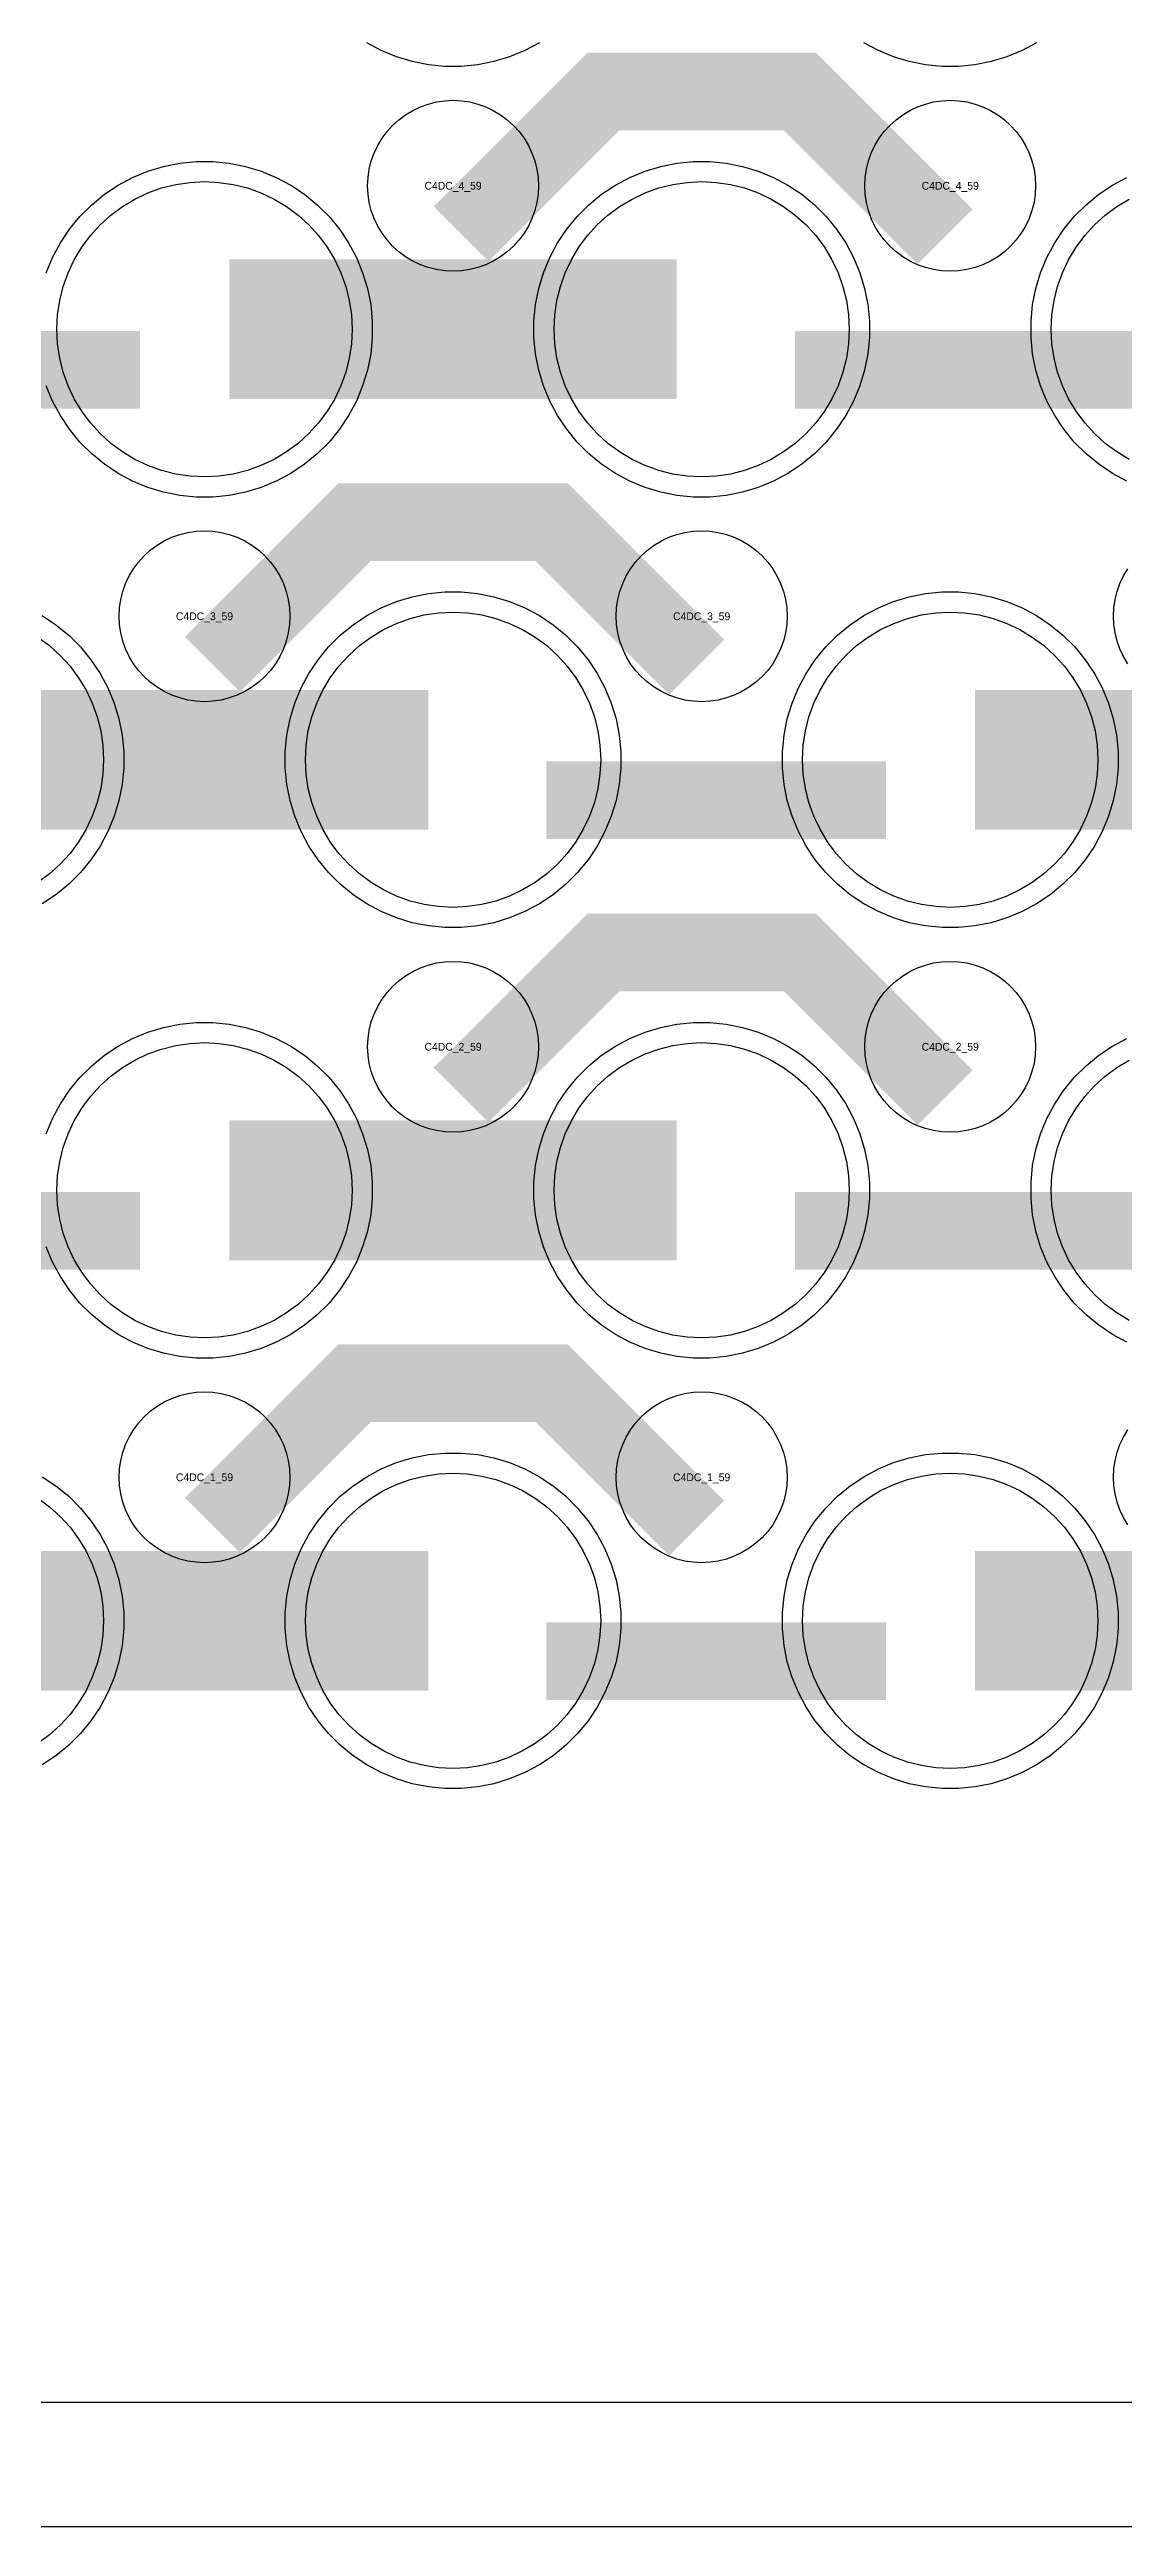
# Model space of a CAD drawing. Extents: x -11880 to 11880, y -14992 to 14992.
# Drawn here: x 6830 to 7176, y -14992 to -14195 of the extents above; entities that cross this region are included whole.
import ezdxf
from ezdxf.enums import TextEntityAlignment as Align

# ---------------------------------------------------------------- set-up
doc = ezdxf.new("R2010")
doc.units = 0
doc.header["$MEASUREMENT"] = 0
for name, color, linetype in [('GDS_775_DT_237', 138, 'CONTINUOUS'), ('OUTLINE', 30, 'CONTINUOUS'), ('RDL1_FS', 34, 'CONTINUOUS'), ('RDL_BS', 160, 'CONTINUOUS')]:
    doc.layers.add(name, color=color, linetype=linetype)

msp = doc.modelspace()

# ---------------------------------------------------------------- linework, layer by layer
at = {"layer": 'OUTLINE'}
for points in [[(-11880, -14992.5), (11880, -14992.5), (11880, 14992.5), (-11880, 14992.5)], [(-11840, -14952.5), (11840, -14952.5), (11840, 14952.5), (-11840, 14952.5)]]:
    msp.add_lwpolyline(points, close=True, dxfattribs=at)
at = {"layer": 'RDL1_FS', "color": 241, "true_color": 0xf7abae}
for points in [[(6880, -14332.819), (6875.343, -14332.59), (6870.732, -14331.906), (6866.209, -14330.774), (6861.819, -14329.202), (6857.605, -14327.21), (6853.605, -14324.812), (6849.86, -14322.034), (6846.406, -14318.904), (6843.276, -14315.45), (6840.498, -14311.705), (6838.1, -14307.705), (6836.108, -14303.491), (6834.536, -14299.101), (6833.404, -14294.578), (6832.72, -14289.967), (6832.491, -14285.31), (6832.72, -14280.653), (6833.404, -14276.042), (6834.536, -14271.519), (6836.108, -14267.129), (6838.1, -14262.915), (6840.498, -14258.915), (6843.276, -14255.17), (6846.406, -14251.716), (6849.86, -14248.586), (6853.605, -14245.808), (6857.605, -14243.41), (6861.819, -14241.418), (6866.209, -14239.846), (6870.732, -14238.714), (6875.343, -14238.03), (6880, -14237.801), (6884.657, -14238.03), (6889.268, -14238.714), (6893.791, -14239.846), (6898.181, -14241.418), (6902.395, -14243.41), (6906.395, -14245.808), (6910.14, -14248.586), (6913.594, -14251.716), (6916.724, -14255.17), (6919.502, -14258.915), (6921.9, -14262.915), (6923.892, -14267.129), (6925.464, -14271.519), (6926.596, -14276.042), (6927.28, -14280.653), (6927.509, -14285.31), (6927.28, -14289.967), (6926.596, -14294.578), (6925.464, -14299.101), (6923.892, -14303.491), (6921.9, -14307.705), (6919.502, -14311.705), (6916.724, -14315.45), (6913.594, -14318.904), (6910.14, -14322.034), (6906.395, -14324.812), (6902.395, -14327.21), (6898.181, -14329.202), (6893.791, -14330.774), (6889.268, -14331.906), (6884.657, -14332.59)], [(7040, -14332.819), (7035.343, -14332.59), (7030.732, -14331.906), (7026.209, -14330.774), (7021.819, -14329.202), (7017.605, -14327.21), (7013.605, -14324.812), (7009.86, -14322.034), (7006.406, -14318.904), (7003.276, -14315.45), (7000.498, -14311.705), (6998.1, -14307.705), (6996.108, -14303.491), (6994.536, -14299.101), (6993.404, -14294.578), (6992.72, -14289.967), (6992.491, -14285.31), (6992.72, -14280.653), (6993.404, -14276.042), (6994.536, -14271.519), (6996.108, -14267.129), (6998.1, -14262.915), (7000.498, -14258.915), (7003.276, -14255.17), (7006.406, -14251.716), (7009.86, -14248.586), (7013.605, -14245.808), (7017.605, -14243.41), (7021.819, -14241.418), (7026.209, -14239.846), (7030.732, -14238.714), (7035.343, -14238.03), (7040, -14237.801), (7044.657, -14238.03), (7049.268, -14238.714), (7053.791, -14239.846), (7058.181, -14241.418), (7062.395, -14243.41), (7066.395, -14245.808), (7070.14, -14248.586), (7073.594, -14251.716), (7076.724, -14255.17), (7079.502, -14258.915), (7081.9, -14262.915), (7083.892, -14267.129), (7085.464, -14271.519), (7086.596, -14276.042), (7087.28, -14280.653), (7087.509, -14285.31), (7087.28, -14289.967), (7086.596, -14294.578), (7085.464, -14299.101), (7083.892, -14303.491), (7081.9, -14307.705), (7079.502, -14311.705), (7076.724, -14315.45), (7073.594, -14318.904), (7070.14, -14322.034), (7066.395, -14324.812), (7062.395, -14327.21), (7058.181, -14329.202), (7053.791, -14330.774), (7049.268, -14331.906), (7044.657, -14332.59)], [(6960, -14471.379), (6955.343, -14471.15), (6950.732, -14470.466), (6946.209, -14469.334), (6941.819, -14467.762), (6937.605, -14465.77), (6933.605, -14463.372), (6929.86, -14460.594), (6926.406, -14457.464), (6923.276, -14454.01), (6920.498, -14450.265), (6918.1, -14446.265), (6916.108, -14442.051), (6914.536, -14437.661), (6913.404, -14433.138), (6912.72, -14428.527), (6912.491, -14423.87), (6912.72, -14419.213), (6913.404, -14414.602), (6914.536, -14410.079), (6916.108, -14405.689), (6918.1, -14401.475), (6920.498, -14397.475), (6923.276, -14393.73), (6926.406, -14390.276), (6929.86, -14387.146), (6933.605, -14384.368), (6937.605, -14381.97), (6941.819, -14379.978), (6946.209, -14378.406), (6950.732, -14377.274), (6955.343, -14376.59), (6960, -14376.361), (6964.657, -14376.59), (6969.268, -14377.274), (6973.791, -14378.406), (6978.181, -14379.978), (6982.395, -14381.97), (6986.395, -14384.368), (6990.14, -14387.146), (6993.594, -14390.276), (6996.724, -14393.73), (6999.502, -14397.475), (7001.9, -14401.475), (7003.892, -14405.689), (7005.464, -14410.079), (7006.596, -14414.602), (7007.28, -14419.213), (7007.509, -14423.87), (7007.28, -14428.527), (7006.596, -14433.138), (7005.464, -14437.661), (7003.892, -14442.051), (7001.9, -14446.265), (6999.502, -14450.265), (6996.724, -14454.01), (6993.594, -14457.464), (6990.14, -14460.594), (6986.395, -14463.372), (6982.395, -14465.77), (6978.181, -14467.762), (6973.791, -14469.334), (6969.268, -14470.466), (6964.657, -14471.15)], [(7120, -14471.379), (7115.343, -14471.15), (7110.732, -14470.466), (7106.209, -14469.334), (7101.819, -14467.762), (7097.605, -14465.77), (7093.605, -14463.372), (7089.86, -14460.594), (7086.406, -14457.464), (7083.276, -14454.01), (7080.498, -14450.265), (7078.1, -14446.265), (7076.108, -14442.051), (7074.536, -14437.661), (7073.404, -14433.138), (7072.72, -14428.527), (7072.491, -14423.87), (7072.72, -14419.213), (7073.404, -14414.602), (7074.536, -14410.079), (7076.108, -14405.689), (7078.1, -14401.475), (7080.498, -14397.475), (7083.276, -14393.73), (7086.406, -14390.276), (7089.86, -14387.146), (7093.605, -14384.368), (7097.605, -14381.97), (7101.819, -14379.978), (7106.209, -14378.406), (7110.732, -14377.274), (7115.343, -14376.59), (7120, -14376.361), (7124.657, -14376.59), (7129.268, -14377.274), (7133.791, -14378.406), (7138.181, -14379.978), (7142.395, -14381.97), (7146.395, -14384.368), (7150.14, -14387.146), (7153.594, -14390.276), (7156.724, -14393.73), (7159.502, -14397.475), (7161.9, -14401.475), (7163.892, -14405.689), (7165.464, -14410.079), (7166.596, -14414.602), (7167.28, -14419.213), (7167.509, -14423.87), (7167.28, -14428.527), (7166.596, -14433.138), (7165.464, -14437.661), (7163.892, -14442.051), (7161.9, -14446.265), (7159.502, -14450.265), (7156.724, -14454.01), (7153.594, -14457.464), (7150.14, -14460.594), (7146.395, -14463.372), (7142.395, -14465.77), (7138.181, -14467.762), (7133.791, -14469.334), (7129.268, -14470.466), (7124.657, -14471.15)], [(6880, -14609.944), (6875.343, -14609.715), (6870.732, -14609.031), (6866.209, -14607.899), (6861.819, -14606.327), (6857.605, -14604.335), (6853.605, -14601.937), (6849.86, -14599.159), (6846.406, -14596.029), (6843.276, -14592.575), (6840.498, -14588.83), (6838.1, -14584.83), (6836.108, -14580.616), (6834.536, -14576.226), (6833.404, -14571.703), (6832.72, -14567.092), (6832.491, -14562.435), (6832.72, -14557.778), (6833.404, -14553.167), (6834.536, -14548.644), (6836.108, -14544.254), (6838.1, -14540.04), (6840.498, -14536.04), (6843.276, -14532.295), (6846.406, -14528.841), (6849.86, -14525.711), (6853.605, -14522.933), (6857.605, -14520.535), (6861.819, -14518.543), (6866.209, -14516.971), (6870.732, -14515.839), (6875.343, -14515.155), (6880, -14514.926), (6884.657, -14515.155), (6889.268, -14515.839), (6893.791, -14516.971), (6898.181, -14518.543), (6902.395, -14520.535), (6906.395, -14522.933), (6910.14, -14525.711), (6913.594, -14528.841), (6916.724, -14532.295), (6919.502, -14536.04), (6921.9, -14540.04), (6923.892, -14544.254), (6925.464, -14548.644), (6926.596, -14553.167), (6927.28, -14557.778), (6927.509, -14562.435), (6927.28, -14567.092), (6926.596, -14571.703), (6925.464, -14576.226), (6923.892, -14580.616), (6921.9, -14584.83), (6919.502, -14588.83), (6916.724, -14592.575), (6913.594, -14596.029), (6910.14, -14599.159), (6906.395, -14601.937), (6902.395, -14604.335), (6898.181, -14606.327), (6893.791, -14607.899), (6889.268, -14609.031), (6884.657, -14609.715)], [(7040, -14609.944), (7035.343, -14609.715), (7030.732, -14609.031), (7026.209, -14607.899), (7021.819, -14606.327), (7017.605, -14604.335), (7013.605, -14601.937), (7009.86, -14599.159), (7006.406, -14596.029), (7003.276, -14592.575), (7000.498, -14588.83), (6998.1, -14584.83), (6996.108, -14580.616), (6994.536, -14576.226), (6993.404, -14571.703), (6992.72, -14567.092), (6992.491, -14562.435), (6992.72, -14557.778), (6993.404, -14553.167), (6994.536, -14548.644), (6996.108, -14544.254), (6998.1, -14540.04), (7000.498, -14536.04), (7003.276, -14532.295), (7006.406, -14528.841), (7009.86, -14525.711), (7013.605, -14522.933), (7017.605, -14520.535), (7021.819, -14518.543), (7026.209, -14516.971), (7030.732, -14515.839), (7035.343, -14515.155), (7040, -14514.926), (7044.657, -14515.155), (7049.268, -14515.839), (7053.791, -14516.971), (7058.181, -14518.543), (7062.395, -14520.535), (7066.395, -14522.933), (7070.14, -14525.711), (7073.594, -14528.841), (7076.724, -14532.295), (7079.502, -14536.04), (7081.9, -14540.04), (7083.892, -14544.254), (7085.464, -14548.644), (7086.596, -14553.167), (7087.28, -14557.778), (7087.509, -14562.435), (7087.28, -14567.092), (7086.596, -14571.703), (7085.464, -14576.226), (7083.892, -14580.616), (7081.9, -14584.83), (7079.502, -14588.83), (7076.724, -14592.575), (7073.594, -14596.029), (7070.14, -14599.159), (7066.395, -14601.937), (7062.395, -14604.335), (7058.181, -14606.327), (7053.791, -14607.899), (7049.268, -14609.031), (7044.657, -14609.715)]]:
    msp.add_lwpolyline(points, close=True, dxfattribs=at)
for points in [[(7177.605, -14327.21), (7173.605, -14324.812), (7169.86, -14322.034), (7166.406, -14318.904), (7163.276, -14315.45), (7160.498, -14311.705), (7158.1, -14307.705), (7156.108, -14303.491), (7154.536, -14299.101), (7153.404, -14294.578), (7152.72, -14289.967), (7152.491, -14285.31), (7152.72, -14280.653), (7153.404, -14276.042), (7154.536, -14271.519), (7156.108, -14267.129), (7158.1, -14262.915), (7160.498, -14258.915), (7163.276, -14255.17), (7166.406, -14251.716), (7169.86, -14248.586), (7173.605, -14245.808), (7177.605, -14243.41)], [(6826.395, -14384.368), (6830.14, -14387.146), (6833.594, -14390.276), (6836.724, -14393.73), (6839.502, -14397.475), (6841.9, -14401.475), (6843.892, -14405.689), (6845.464, -14410.079), (6846.596, -14414.602), (6847.28, -14419.213), (6847.509, -14423.87), (6847.28, -14428.527), (6846.596, -14433.138), (6845.464, -14437.661), (6843.892, -14442.051), (6841.9, -14446.265), (6839.502, -14450.265), (6836.724, -14454.01), (6833.594, -14457.464), (6830.14, -14460.594), (6826.395, -14463.372)], [(7177.605, -14604.335), (7173.605, -14601.937), (7169.86, -14599.159), (7166.406, -14596.029), (7163.276, -14592.575), (7160.498, -14588.83), (7158.1, -14584.83), (7156.108, -14580.616), (7154.536, -14576.226), (7153.404, -14571.703), (7152.72, -14567.092), (7152.491, -14562.435), (7152.72, -14557.778), (7153.404, -14553.167), (7154.536, -14548.644), (7156.108, -14544.254), (7158.1, -14540.04), (7160.498, -14536.04), (7163.276, -14532.295), (7166.406, -14528.841), (7169.86, -14525.711), (7173.605, -14522.933), (7177.605, -14520.535)]]:
    msp.add_lwpolyline(points, dxfattribs=at)
for points in [[(6888.002, -14285.31, 45, 45, 0), (6960.002, -14285.31, 45, 45, 0)], [(6960.002, -14285.31, 45, 45, 0), (7032.002, -14285.31, 45, 45, 0)], [(6808.002, -14423.87, 45, 45, 0), (6880.002, -14423.87, 45, 45, 0)], [(6880.002, -14423.87, 45, 45, 0), (6952.002, -14423.87, 45, 45, 0)], [(7128.002, -14423.87, 45, 45, 0), (7200.002, -14423.87, 45, 45, 0)], [(6888.002, -14562.435, 45, 45, 0), (6960.002, -14562.435, 45, 45, 0)], [(6960.002, -14562.435, 45, 45, 0), (7032.002, -14562.435, 45, 45, 0)]]:
    msp.add_lwpolyline(points, format="xyseb", dxfattribs=at)
at = {"layer": 'RDL1_FS'}
for points in [[(6960, -14748.509), (6955.343, -14748.28), (6950.732, -14747.596), (6946.209, -14746.464), (6941.819, -14744.892), (6937.605, -14742.9), (6933.605, -14740.502), (6929.86, -14737.724), (6926.406, -14734.594), (6923.276, -14731.14), (6920.498, -14727.395), (6918.1, -14723.395), (6916.108, -14719.181), (6914.536, -14714.791), (6913.404, -14710.268), (6912.72, -14705.657), (6912.491, -14701), (6912.72, -14696.343), (6913.404, -14691.732), (6914.536, -14687.209), (6916.108, -14682.819), (6918.1, -14678.605), (6920.498, -14674.605), (6923.276, -14670.86), (6926.406, -14667.406), (6929.86, -14664.276), (6933.605, -14661.498), (6937.605, -14659.1), (6941.819, -14657.108), (6946.209, -14655.536), (6950.732, -14654.404), (6955.343, -14653.72), (6960, -14653.491), (6964.657, -14653.72), (6969.268, -14654.404), (6973.791, -14655.536), (6978.181, -14657.108), (6982.395, -14659.1), (6986.395, -14661.498), (6990.14, -14664.276), (6993.594, -14667.406), (6996.724, -14670.86), (6999.502, -14674.605), (7001.9, -14678.605), (7003.892, -14682.819), (7005.464, -14687.209), (7006.596, -14691.732), (7007.28, -14696.343), (7007.509, -14701), (7007.28, -14705.657), (7006.596, -14710.268), (7005.464, -14714.791), (7003.892, -14719.181), (7001.9, -14723.395), (6999.502, -14727.395), (6996.724, -14731.14), (6993.594, -14734.594), (6990.14, -14737.724), (6986.395, -14740.502), (6982.395, -14742.9), (6978.181, -14744.892), (6973.791, -14746.464), (6969.268, -14747.596), (6964.657, -14748.28)], [(7120, -14748.509), (7115.343, -14748.28), (7110.732, -14747.596), (7106.209, -14746.464), (7101.819, -14744.892), (7097.605, -14742.9), (7093.605, -14740.502), (7089.86, -14737.724), (7086.406, -14734.594), (7083.276, -14731.14), (7080.498, -14727.395), (7078.1, -14723.395), (7076.108, -14719.181), (7074.536, -14714.791), (7073.404, -14710.268), (7072.72, -14705.657), (7072.491, -14701), (7072.72, -14696.343), (7073.404, -14691.732), (7074.536, -14687.209), (7076.108, -14682.819), (7078.1, -14678.605), (7080.498, -14674.605), (7083.276, -14670.86), (7086.406, -14667.406), (7089.86, -14664.276), (7093.605, -14661.498), (7097.605, -14659.1), (7101.819, -14657.108), (7106.209, -14655.536), (7110.732, -14654.404), (7115.343, -14653.72), (7120, -14653.491), (7124.657, -14653.72), (7129.268, -14654.404), (7133.791, -14655.536), (7138.181, -14657.108), (7142.395, -14659.1), (7146.395, -14661.498), (7150.14, -14664.276), (7153.594, -14667.406), (7156.724, -14670.86), (7159.502, -14674.605), (7161.9, -14678.605), (7163.892, -14682.819), (7165.464, -14687.209), (7166.596, -14691.732), (7167.28, -14696.343), (7167.509, -14701), (7167.28, -14705.657), (7166.596, -14710.268), (7165.464, -14714.791), (7163.892, -14719.181), (7161.9, -14723.395), (7159.502, -14727.395), (7156.724, -14731.14), (7153.594, -14734.594), (7150.14, -14737.724), (7146.395, -14740.502), (7142.395, -14742.9), (7138.181, -14744.892), (7133.791, -14746.464), (7129.268, -14747.596), (7124.657, -14748.28)]]:
    msp.add_lwpolyline(points, close=True, dxfattribs=at)
msp.add_lwpolyline([(6826.395, -14661.498), (6830.14, -14664.276), (6833.594, -14667.406), (6836.724, -14670.86), (6839.502, -14674.605), (6841.9, -14678.605), (6843.892, -14682.819), (6845.464, -14687.209), (6846.596, -14691.732), (6847.28, -14696.343), (6847.509, -14701), (6847.28, -14705.657), (6846.596, -14710.268), (6845.464, -14714.791), (6843.892, -14719.181), (6841.9, -14723.395), (6839.502, -14727.395), (6836.724, -14731.14), (6833.594, -14734.594), (6830.14, -14737.724), (6826.395, -14740.502)], dxfattribs=at)
for points in [[(6808.002, -14701, 45, 45, 0), (6880.002, -14701, 45, 45, 0)], [(6880.002, -14701, 45, 45, 0), (6952.002, -14701, 45, 45, 0)], [(7128.002, -14701, 45, 45, 0), (7200.002, -14701, 45, 45, 0)]]:
    msp.add_lwpolyline(points, format="xyseb", dxfattribs=at)
at = {"layer": 'RDL_BS', "color": 241, "true_color": 0xf7abae}
for points in [[(6987.777, -14193.128), (6983.115, -14195.62), (6978.205, -14197.651), (6973.165, -14199.182), (6967.938, -14200.228), (6962.644, -14200.745), (6957.356, -14200.745), (6952.062, -14200.228), (6946.835, -14199.182), (6941.795, -14197.651), (6936.885, -14195.62), (6932.223, -14193.128)], [(7147.777, -14193.128), (7143.115, -14195.62), (7138.205, -14197.651), (7133.165, -14199.182), (7127.938, -14200.228), (7122.644, -14200.745), (7117.356, -14200.745), (7112.062, -14200.228), (7106.835, -14199.182), (7101.795, -14197.651), (7096.885, -14195.62), (7092.223, -14193.128)], [(6829.094, -14267.105), (6831.125, -14262.195), (6833.617, -14257.533), (6836.564, -14253.119), (6839.926, -14249.018), (6843.708, -14245.236), (6847.809, -14241.874), (6852.223, -14238.927), (6856.885, -14236.435), (6861.795, -14234.404), (6866.835, -14232.873), (6872.062, -14231.827), (6877.356, -14231.31), (6882.644, -14231.31), (6887.938, -14231.827), (6893.165, -14232.873), (6898.205, -14234.404), (6903.115, -14236.435), (6907.777, -14238.927), (6912.191, -14241.874), (6916.292, -14245.236), (6920.074, -14249.018), (6923.436, -14253.119), (6926.383, -14257.533), (6928.875, -14262.195), (6930.906, -14267.105), (6932.437, -14272.145), (6933.483, -14277.372), (6934, -14282.666), (6934, -14287.954), (6933.483, -14293.248), (6932.437, -14298.475), (6930.906, -14303.515), (6928.875, -14308.425), (6926.383, -14313.087), (6923.436, -14317.501), (6920.074, -14321.602), (6916.292, -14325.384), (6912.191, -14328.746), (6907.777, -14331.693), (6903.115, -14334.185), (6898.205, -14336.216), (6893.165, -14337.747), (6887.938, -14338.793), (6882.644, -14339.31), (6877.356, -14339.31), (6872.062, -14338.793), (6866.835, -14337.747), (6861.795, -14336.216), (6856.885, -14334.185), (6852.223, -14331.693), (6847.809, -14328.746), (6843.708, -14325.384), (6839.926, -14321.602), (6836.564, -14317.501), (6833.617, -14313.087), (6831.125, -14308.425), (6829.094, -14303.515)], [(7176.885, -14334.185), (7172.223, -14331.693), (7167.809, -14328.746), (7163.708, -14325.384), (7159.926, -14321.602), (7156.564, -14317.501), (7153.617, -14313.087), (7151.125, -14308.425), (7149.094, -14303.515), (7147.563, -14298.475), (7146.517, -14293.248), (7146, -14287.954), (7146, -14282.666), (7146.517, -14277.372), (7147.563, -14272.145), (7149.094, -14267.105), (7151.125, -14262.195), (7153.617, -14257.533), (7156.564, -14253.119), (7159.926, -14249.018), (7163.708, -14245.236), (7167.809, -14241.874), (7172.223, -14238.927), (7176.885, -14236.435)], [(6827.777, -14377.487), (6832.191, -14380.434), (6836.292, -14383.796), (6840.074, -14387.578), (6843.436, -14391.679), (6846.383, -14396.093), (6848.875, -14400.755), (6850.906, -14405.665), (6852.437, -14410.705), (6853.483, -14415.932), (6854, -14421.226), (6854, -14426.514), (6853.483, -14431.808), (6852.437, -14437.035), (6850.906, -14442.075), (6848.875, -14446.985), (6846.383, -14451.647), (6843.436, -14456.061), (6840.074, -14460.162), (6836.292, -14463.944), (6832.191, -14467.306), (6827.777, -14470.253)], [(6829.094, -14544.23), (6831.125, -14539.32), (6833.617, -14534.658), (6836.564, -14530.244), (6839.926, -14526.143), (6843.708, -14522.361), (6847.809, -14518.999), (6852.223, -14516.052), (6856.885, -14513.56), (6861.795, -14511.529), (6866.835, -14509.998), (6872.062, -14508.952), (6877.356, -14508.435), (6882.644, -14508.435), (6887.938, -14508.952), (6893.165, -14509.998), (6898.205, -14511.529), (6903.115, -14513.56), (6907.777, -14516.052), (6912.191, -14518.999), (6916.292, -14522.361), (6920.074, -14526.143), (6923.436, -14530.244), (6926.383, -14534.658), (6928.875, -14539.32), (6930.906, -14544.23), (6932.437, -14549.27), (6933.483, -14554.497), (6934, -14559.791), (6934, -14565.079), (6933.483, -14570.373), (6932.437, -14575.6), (6930.906, -14580.64), (6928.875, -14585.55), (6926.383, -14590.212), (6923.436, -14594.626), (6920.074, -14598.727), (6916.292, -14602.509), (6912.191, -14605.871), (6907.777, -14608.818), (6903.115, -14611.31), (6898.205, -14613.341), (6893.165, -14614.872), (6887.938, -14615.918), (6882.644, -14616.435), (6877.356, -14616.435), (6872.062, -14615.918), (6866.835, -14614.872), (6861.795, -14613.341), (6856.885, -14611.31), (6852.223, -14608.818), (6847.809, -14605.871), (6843.708, -14602.509), (6839.926, -14598.727), (6836.564, -14594.626), (6833.617, -14590.212), (6831.125, -14585.55), (6829.094, -14580.64)], [(7176.885, -14611.31), (7172.223, -14608.818), (7167.809, -14605.871), (7163.708, -14602.509), (7159.926, -14598.727), (7156.564, -14594.626), (7153.617, -14590.212), (7151.125, -14585.55), (7149.094, -14580.64), (7147.563, -14575.6), (7146.517, -14570.373), (7146, -14565.079), (7146, -14559.791), (7146.517, -14554.497), (7147.563, -14549.27), (7149.094, -14544.23), (7151.125, -14539.32), (7153.617, -14534.658), (7156.564, -14530.244), (7159.926, -14526.143), (7163.708, -14522.361), (7167.809, -14518.999), (7172.223, -14516.052), (7176.885, -14513.56)]]:
    msp.add_lwpolyline(points, dxfattribs=at)
at = {"layer": 'RDL_BS'}
for points in [[(6962.562, -14254.624, 25, 25, 0), (7008.377, -14208.809, 25, 25, 0), (7041.93, -14208.809, 25, 25, 0)], [(7118.401, -14255.523, 25, 25, 0), (7071.687, -14208.809, 25, 25, 0), (7041.929, -14208.809, 25, 25, 0)], [(6882.562, -14393.184, 25, 25, 0), (6928.377, -14347.369, 25, 25, 0), (6961.93, -14347.369, 25, 25, 0)], [(7038.401, -14394.083, 25, 25, 0), (6991.687, -14347.369, 25, 25, 0), (6961.929, -14347.369, 25, 25, 0)], [(6962.562, -14531.749, 25, 25, 0), (7008.377, -14485.934, 25, 25, 0), (7041.93, -14485.934, 25, 25, 0)], [(7118.401, -14532.648, 25, 25, 0), (7071.687, -14485.934, 25, 25, 0), (7041.929, -14485.934, 25, 25, 0)], [(6882.562, -14670.314, 25, 25, 0), (6928.377, -14624.499, 25, 25, 0), (6961.93, -14624.499, 25, 25, 0)], [(7038.401, -14671.213, 25, 25, 0), (6991.687, -14624.499, 25, 25, 0), (6961.929, -14624.499, 25, 25, 0)], [(6990.016, -14714.013, 25, 25, 0), (7099.281, -14714.013, 25, 25, 0)]]:
    msp.add_lwpolyline(points, format="xyseb", dxfattribs=at)
for points in [[(6960, -14266.616), (6957.307, -14266.484), (6954.635, -14266.088), (6952.016, -14265.431), (6949.481, -14264.524), (6947.044, -14263.372), (6944.72, -14261.979), (6942.557, -14260.376), (6940.558, -14258.564), (6938.746, -14256.565), (6937.143, -14254.402), (6935.75, -14252.078), (6934.598, -14249.641), (6933.691, -14247.106), (6933.034, -14244.487), (6932.638, -14241.815), (6932.506, -14239.122), (6932.638, -14236.429), (6933.034, -14233.757), (6933.691, -14231.138), (6934.598, -14228.603), (6935.75, -14226.166), (6937.143, -14223.842), (6938.746, -14221.679), (6940.558, -14219.68), (6942.557, -14217.868), (6944.72, -14216.265), (6947.044, -14214.872), (6949.481, -14213.72), (6952.016, -14212.813), (6954.635, -14212.156), (6957.307, -14211.76), (6960, -14211.628), (6962.693, -14211.76), (6965.365, -14212.156), (6967.984, -14212.813), (6970.519, -14213.72), (6972.956, -14214.872), (6975.28, -14216.265), (6977.443, -14217.868), (6979.442, -14219.68), (6981.254, -14221.679), (6982.857, -14223.842), (6984.25, -14226.166), (6985.402, -14228.603), (6986.309, -14231.138), (6986.966, -14233.757), (6987.362, -14236.429), (6987.494, -14239.122), (6987.362, -14241.815), (6986.966, -14244.487), (6986.309, -14247.106), (6985.402, -14249.641), (6984.25, -14252.078), (6982.857, -14254.402), (6981.254, -14256.565), (6979.442, -14258.564), (6977.443, -14260.376), (6975.28, -14261.979), (6972.956, -14263.372), (6970.519, -14264.524), (6967.984, -14265.431), (6965.365, -14266.088), (6962.693, -14266.484)], [(7120, -14266.616), (7117.307, -14266.484), (7114.635, -14266.088), (7112.016, -14265.431), (7109.481, -14264.524), (7107.044, -14263.372), (7104.72, -14261.979), (7102.557, -14260.376), (7100.558, -14258.564), (7098.746, -14256.565), (7097.143, -14254.402), (7095.75, -14252.078), (7094.598, -14249.641), (7093.691, -14247.106), (7093.034, -14244.487), (7092.638, -14241.815), (7092.506, -14239.122), (7092.638, -14236.429), (7093.034, -14233.757), (7093.691, -14231.138), (7094.598, -14228.603), (7095.75, -14226.166), (7097.143, -14223.842), (7098.746, -14221.679), (7100.558, -14219.68), (7102.557, -14217.868), (7104.72, -14216.265), (7107.044, -14214.872), (7109.481, -14213.72), (7112.016, -14212.813), (7114.635, -14212.156), (7117.307, -14211.76), (7120, -14211.628), (7122.693, -14211.76), (7125.365, -14212.156), (7127.984, -14212.813), (7130.519, -14213.72), (7132.956, -14214.872), (7135.28, -14216.265), (7137.443, -14217.868), (7139.442, -14219.68), (7141.254, -14221.679), (7142.857, -14223.842), (7144.25, -14226.166), (7145.402, -14228.603), (7146.309, -14231.138), (7146.966, -14233.757), (7147.362, -14236.429), (7147.494, -14239.122), (7147.362, -14241.815), (7146.966, -14244.487), (7146.309, -14247.106), (7145.402, -14249.641), (7144.25, -14252.078), (7142.857, -14254.402), (7141.254, -14256.565), (7139.442, -14258.564), (7137.443, -14260.376), (7135.28, -14261.979), (7132.956, -14263.372), (7130.519, -14264.524), (7127.984, -14265.431), (7125.365, -14266.088), (7122.693, -14266.484)], [(6880, -14405.176), (6877.307, -14405.044), (6874.635, -14404.648), (6872.016, -14403.991), (6869.481, -14403.084), (6867.044, -14401.932), (6864.72, -14400.539), (6862.557, -14398.936), (6860.558, -14397.124), (6858.746, -14395.125), (6857.143, -14392.962), (6855.75, -14390.638), (6854.598, -14388.201), (6853.691, -14385.666), (6853.034, -14383.047), (6852.638, -14380.375), (6852.506, -14377.682), (6852.638, -14374.989), (6853.034, -14372.317), (6853.691, -14369.698), (6854.598, -14367.163), (6855.75, -14364.726), (6857.143, -14362.402), (6858.746, -14360.239), (6860.558, -14358.24), (6862.557, -14356.428), (6864.72, -14354.825), (6867.044, -14353.432), (6869.481, -14352.28), (6872.016, -14351.373), (6874.635, -14350.716), (6877.307, -14350.32), (6880, -14350.188), (6882.693, -14350.32), (6885.365, -14350.716), (6887.984, -14351.373), (6890.519, -14352.28), (6892.956, -14353.432), (6895.28, -14354.825), (6897.443, -14356.428), (6899.442, -14358.24), (6901.254, -14360.239), (6902.857, -14362.402), (6904.25, -14364.726), (6905.402, -14367.163), (6906.309, -14369.698), (6906.966, -14372.317), (6907.362, -14374.989), (6907.494, -14377.682), (6907.362, -14380.375), (6906.966, -14383.047), (6906.309, -14385.666), (6905.402, -14388.201), (6904.25, -14390.638), (6902.857, -14392.962), (6901.254, -14395.125), (6899.442, -14397.124), (6897.443, -14398.936), (6895.28, -14400.539), (6892.956, -14401.932), (6890.519, -14403.084), (6887.984, -14403.991), (6885.365, -14404.648), (6882.693, -14405.044)], [(7040, -14405.176), (7037.307, -14405.044), (7034.635, -14404.648), (7032.016, -14403.991), (7029.481, -14403.084), (7027.044, -14401.932), (7024.72, -14400.539), (7022.557, -14398.936), (7020.558, -14397.124), (7018.746, -14395.125), (7017.143, -14392.962), (7015.75, -14390.638), (7014.598, -14388.201), (7013.691, -14385.666), (7013.034, -14383.047), (7012.638, -14380.375), (7012.506, -14377.682), (7012.638, -14374.989), (7013.034, -14372.317), (7013.691, -14369.698), (7014.598, -14367.163), (7015.75, -14364.726), (7017.143, -14362.402), (7018.746, -14360.239), (7020.558, -14358.24), (7022.557, -14356.428), (7024.72, -14354.825), (7027.044, -14353.432), (7029.481, -14352.28), (7032.016, -14351.373), (7034.635, -14350.716), (7037.307, -14350.32), (7040, -14350.188), (7042.693, -14350.32), (7045.365, -14350.716), (7047.984, -14351.373), (7050.519, -14352.28), (7052.956, -14353.432), (7055.28, -14354.825), (7057.443, -14356.428), (7059.442, -14358.24), (7061.254, -14360.239), (7062.857, -14362.402), (7064.25, -14364.726), (7065.402, -14367.163), (7066.309, -14369.698), (7066.966, -14372.317), (7067.362, -14374.989), (7067.494, -14377.682), (7067.362, -14380.375), (7066.966, -14383.047), (7066.309, -14385.666), (7065.402, -14388.201), (7064.25, -14390.638), (7062.857, -14392.962), (7061.254, -14395.125), (7059.442, -14397.124), (7057.443, -14398.936), (7055.28, -14400.539), (7052.956, -14401.932), (7050.519, -14403.084), (7047.984, -14403.991), (7045.365, -14404.648), (7042.693, -14405.044)], [(6960, -14543.741), (6957.307, -14543.609), (6954.635, -14543.213), (6952.016, -14542.556), (6949.481, -14541.649), (6947.044, -14540.497), (6944.72, -14539.104), (6942.557, -14537.501), (6940.558, -14535.689), (6938.746, -14533.69), (6937.143, -14531.527), (6935.75, -14529.203), (6934.598, -14526.766), (6933.691, -14524.231), (6933.034, -14521.612), (6932.638, -14518.94), (6932.506, -14516.247), (6932.638, -14513.554), (6933.034, -14510.882), (6933.691, -14508.263), (6934.598, -14505.728), (6935.75, -14503.291), (6937.143, -14500.967), (6938.746, -14498.804), (6940.558, -14496.805), (6942.557, -14494.993), (6944.72, -14493.39), (6947.044, -14491.997), (6949.481, -14490.845), (6952.016, -14489.938), (6954.635, -14489.281), (6957.307, -14488.885), (6960, -14488.753), (6962.693, -14488.885), (6965.365, -14489.281), (6967.984, -14489.938), (6970.519, -14490.845), (6972.956, -14491.997), (6975.28, -14493.39), (6977.443, -14494.993), (6979.442, -14496.805), (6981.254, -14498.804), (6982.857, -14500.967), (6984.25, -14503.291), (6985.402, -14505.728), (6986.309, -14508.263), (6986.966, -14510.882), (6987.362, -14513.554), (6987.494, -14516.247), (6987.362, -14518.94), (6986.966, -14521.612), (6986.309, -14524.231), (6985.402, -14526.766), (6984.25, -14529.203), (6982.857, -14531.527), (6981.254, -14533.69), (6979.442, -14535.689), (6977.443, -14537.501), (6975.28, -14539.104), (6972.956, -14540.497), (6970.519, -14541.649), (6967.984, -14542.556), (6965.365, -14543.213), (6962.693, -14543.609)], [(7120, -14543.741), (7117.307, -14543.609), (7114.635, -14543.213), (7112.016, -14542.556), (7109.481, -14541.649), (7107.044, -14540.497), (7104.72, -14539.104), (7102.557, -14537.501), (7100.558, -14535.689), (7098.746, -14533.69), (7097.143, -14531.527), (7095.75, -14529.203), (7094.598, -14526.766), (7093.691, -14524.231), (7093.034, -14521.612), (7092.638, -14518.94), (7092.506, -14516.247), (7092.638, -14513.554), (7093.034, -14510.882), (7093.691, -14508.263), (7094.598, -14505.728), (7095.75, -14503.291), (7097.143, -14500.967), (7098.746, -14498.804), (7100.558, -14496.805), (7102.557, -14494.993), (7104.72, -14493.39), (7107.044, -14491.997), (7109.481, -14490.845), (7112.016, -14489.938), (7114.635, -14489.281), (7117.307, -14488.885), (7120, -14488.753), (7122.693, -14488.885), (7125.365, -14489.281), (7127.984, -14489.938), (7130.519, -14490.845), (7132.956, -14491.997), (7135.28, -14493.39), (7137.443, -14494.993), (7139.442, -14496.805), (7141.254, -14498.804), (7142.857, -14500.967), (7144.25, -14503.291), (7145.402, -14505.728), (7146.309, -14508.263), (7146.966, -14510.882), (7147.362, -14513.554), (7147.494, -14516.247), (7147.362, -14518.94), (7146.966, -14521.612), (7146.309, -14524.231), (7145.402, -14526.766), (7144.25, -14529.203), (7142.857, -14531.527), (7141.254, -14533.69), (7139.442, -14535.689), (7137.443, -14537.501), (7135.28, -14539.104), (7132.956, -14540.497), (7130.519, -14541.649), (7127.984, -14542.556), (7125.365, -14543.213), (7122.693, -14543.609)], [(6880, -14682.306), (6877.307, -14682.174), (6874.635, -14681.778), (6872.016, -14681.121), (6869.481, -14680.214), (6867.044, -14679.062), (6864.72, -14677.669), (6862.557, -14676.066), (6860.558, -14674.254), (6858.746, -14672.255), (6857.143, -14670.092), (6855.75, -14667.768), (6854.598, -14665.331), (6853.691, -14662.796), (6853.034, -14660.177), (6852.638, -14657.505), (6852.506, -14654.812), (6852.638, -14652.119), (6853.034, -14649.447), (6853.691, -14646.828), (6854.598, -14644.293), (6855.75, -14641.856), (6857.143, -14639.532), (6858.746, -14637.369), (6860.558, -14635.37), (6862.557, -14633.558), (6864.72, -14631.955), (6867.044, -14630.562), (6869.481, -14629.41), (6872.016, -14628.503), (6874.635, -14627.846), (6877.307, -14627.45), (6880, -14627.318), (6882.693, -14627.45), (6885.365, -14627.846), (6887.984, -14628.503), (6890.519, -14629.41), (6892.956, -14630.562), (6895.28, -14631.955), (6897.443, -14633.558), (6899.442, -14635.37), (6901.254, -14637.369), (6902.857, -14639.532), (6904.25, -14641.856), (6905.402, -14644.293), (6906.309, -14646.828), (6906.966, -14649.447), (6907.362, -14652.119), (6907.494, -14654.812), (6907.362, -14657.505), (6906.966, -14660.177), (6906.309, -14662.796), (6905.402, -14665.331), (6904.25, -14667.768), (6902.857, -14670.092), (6901.254, -14672.255), (6899.442, -14674.254), (6897.443, -14676.066), (6895.28, -14677.669), (6892.956, -14679.062), (6890.519, -14680.214), (6887.984, -14681.121), (6885.365, -14681.778), (6882.693, -14682.174)], [(7040, -14682.306), (7037.307, -14682.174), (7034.635, -14681.778), (7032.016, -14681.121), (7029.481, -14680.214), (7027.044, -14679.062), (7024.72, -14677.669), (7022.557, -14676.066), (7020.558, -14674.254), (7018.746, -14672.255), (7017.143, -14670.092), (7015.75, -14667.768), (7014.598, -14665.331), (7013.691, -14662.796), (7013.034, -14660.177), (7012.638, -14657.505), (7012.506, -14654.812), (7012.638, -14652.119), (7013.034, -14649.447), (7013.691, -14646.828), (7014.598, -14644.293), (7015.75, -14641.856), (7017.143, -14639.532), (7018.746, -14637.369), (7020.558, -14635.37), (7022.557, -14633.558), (7024.72, -14631.955), (7027.044, -14630.562), (7029.481, -14629.41), (7032.016, -14628.503), (7034.635, -14627.846), (7037.307, -14627.45), (7040, -14627.318), (7042.693, -14627.45), (7045.365, -14627.846), (7047.984, -14628.503), (7050.519, -14629.41), (7052.956, -14630.562), (7055.28, -14631.955), (7057.443, -14633.558), (7059.442, -14635.37), (7061.254, -14637.369), (7062.857, -14639.532), (7064.25, -14641.856), (7065.402, -14644.293), (7066.309, -14646.828), (7066.966, -14649.447), (7067.362, -14652.119), (7067.494, -14654.812), (7067.362, -14657.505), (7066.966, -14660.177), (7066.309, -14662.796), (7065.402, -14665.331), (7064.25, -14667.768), (7062.857, -14670.092), (7061.254, -14672.255), (7059.442, -14674.254), (7057.443, -14676.066), (7055.28, -14677.669), (7052.956, -14679.062), (7050.519, -14680.214), (7047.984, -14681.121), (7045.365, -14681.778), (7042.693, -14682.174)], [(6957.356, -14755), (6952.062, -14754.483), (6946.835, -14753.437), (6941.795, -14751.906), (6936.885, -14749.875), (6932.223, -14747.383), (6927.809, -14744.436), (6923.708, -14741.074), (6919.926, -14737.292), (6916.564, -14733.191), (6913.617, -14728.777), (6911.125, -14724.115), (6909.094, -14719.205), (6907.563, -14714.165), (6906.517, -14708.938), (6906, -14703.644), (6906, -14698.356), (6906.517, -14693.062), (6907.563, -14687.835), (6909.094, -14682.795), (6911.125, -14677.885), (6913.617, -14673.223), (6916.564, -14668.809), (6919.926, -14664.708), (6923.708, -14660.926), (6927.809, -14657.564), (6932.223, -14654.617), (6936.885, -14652.125), (6941.795, -14650.094), (6946.835, -14648.563), (6952.062, -14647.517), (6957.356, -14647), (6962.644, -14647), (6967.938, -14647.517), (6973.165, -14648.563), (6978.205, -14650.094), (6983.115, -14652.125), (6987.777, -14654.617), (6992.191, -14657.564), (6996.292, -14660.926), (7000.074, -14664.708), (7003.436, -14668.809), (7006.383, -14673.223), (7008.875, -14677.885), (7010.906, -14682.795), (7012.437, -14687.835), (7013.483, -14693.062), (7014, -14698.356), (7014, -14703.644), (7013.483, -14708.938), (7012.437, -14714.165), (7010.906, -14719.205), (7008.875, -14724.115), (7006.383, -14728.777), (7003.436, -14733.191), (7000.074, -14737.292), (6996.292, -14741.074), (6992.191, -14744.436), (6987.777, -14747.383), (6983.115, -14749.875), (6978.205, -14751.906), (6973.165, -14753.437), (6967.938, -14754.483), (6962.644, -14755)], [(7117.356, -14755), (7112.062, -14754.483), (7106.835, -14753.437), (7101.795, -14751.906), (7096.885, -14749.875), (7092.223, -14747.383), (7087.809, -14744.436), (7083.708, -14741.074), (7079.926, -14737.292), (7076.564, -14733.191), (7073.617, -14728.777), (7071.125, -14724.115), (7069.094, -14719.205), (7067.563, -14714.165), (7066.517, -14708.938), (7066, -14703.644), (7066, -14698.356), (7066.517, -14693.062), (7067.563, -14687.835), (7069.094, -14682.795), (7071.125, -14677.885), (7073.617, -14673.223), (7076.564, -14668.809), (7079.926, -14664.708), (7083.708, -14660.926), (7087.809, -14657.564), (7092.223, -14654.617), (7096.885, -14652.125), (7101.795, -14650.094), (7106.835, -14648.563), (7112.062, -14647.517), (7117.356, -14647), (7122.644, -14647), (7127.938, -14647.517), (7133.165, -14648.563), (7138.205, -14650.094), (7143.115, -14652.125), (7147.777, -14654.617), (7152.191, -14657.564), (7156.292, -14660.926), (7160.074, -14664.708), (7163.436, -14668.809), (7166.383, -14673.223), (7168.875, -14677.885), (7170.906, -14682.795), (7172.437, -14687.835), (7173.483, -14693.062), (7174, -14698.356), (7174, -14703.644), (7173.483, -14708.938), (7172.437, -14714.165), (7170.906, -14719.205), (7168.875, -14724.115), (7166.383, -14728.777), (7163.436, -14733.191), (7160.074, -14737.292), (7156.292, -14741.074), (7152.191, -14744.436), (7147.777, -14747.383), (7143.115, -14749.875), (7138.205, -14751.906), (7133.165, -14753.437), (7127.938, -14754.483), (7122.644, -14755)]]:
    msp.add_lwpolyline(points, close=True, dxfattribs=at)
at = {"layer": 'RDL_BS', "color": 241, "true_color": 0xf7abae}
for points in [[(7037.356, -14339.31), (7032.062, -14338.793), (7026.835, -14337.747), (7021.795, -14336.216), (7016.885, -14334.185), (7012.223, -14331.693), (7007.809, -14328.746), (7003.708, -14325.384), (6999.926, -14321.602), (6996.564, -14317.501), (6993.617, -14313.087), (6991.125, -14308.425), (6989.094, -14303.515), (6987.563, -14298.475), (6986.517, -14293.248), (6986, -14287.954), (6986, -14282.666), (6986.517, -14277.372), (6987.563, -14272.145), (6989.094, -14267.105), (6991.125, -14262.195), (6993.617, -14257.533), (6996.564, -14253.119), (6999.926, -14249.018), (7003.708, -14245.236), (7007.809, -14241.874), (7012.223, -14238.927), (7016.885, -14236.435), (7021.795, -14234.404), (7026.835, -14232.873), (7032.062, -14231.827), (7037.356, -14231.31), (7042.644, -14231.31), (7047.938, -14231.827), (7053.165, -14232.873), (7058.205, -14234.404), (7063.115, -14236.435), (7067.777, -14238.927), (7072.191, -14241.874), (7076.292, -14245.236), (7080.074, -14249.018), (7083.436, -14253.119), (7086.383, -14257.533), (7088.875, -14262.195), (7090.906, -14267.105), (7092.437, -14272.145), (7093.483, -14277.372), (7094, -14282.666), (7094, -14287.954), (7093.483, -14293.248), (7092.437, -14298.475), (7090.906, -14303.515), (7088.875, -14308.425), (7086.383, -14313.087), (7083.436, -14317.501), (7080.074, -14321.602), (7076.292, -14325.384), (7072.191, -14328.746), (7067.777, -14331.693), (7063.115, -14334.185), (7058.205, -14336.216), (7053.165, -14337.747), (7047.938, -14338.793), (7042.644, -14339.31)], [(6957.356, -14477.87), (6952.062, -14477.353), (6946.835, -14476.307), (6941.795, -14474.776), (6936.885, -14472.745), (6932.223, -14470.253), (6927.809, -14467.306), (6923.708, -14463.944), (6919.926, -14460.162), (6916.564, -14456.061), (6913.617, -14451.647), (6911.125, -14446.985), (6909.094, -14442.075), (6907.563, -14437.035), (6906.517, -14431.808), (6906, -14426.514), (6906, -14421.226), (6906.517, -14415.932), (6907.563, -14410.705), (6909.094, -14405.665), (6911.125, -14400.755), (6913.617, -14396.093), (6916.564, -14391.679), (6919.926, -14387.578), (6923.708, -14383.796), (6927.809, -14380.434), (6932.223, -14377.487), (6936.885, -14374.995), (6941.795, -14372.964), (6946.835, -14371.433), (6952.062, -14370.387), (6957.356, -14369.87), (6962.644, -14369.87), (6967.938, -14370.387), (6973.165, -14371.433), (6978.205, -14372.964), (6983.115, -14374.995), (6987.777, -14377.487), (6992.191, -14380.434), (6996.292, -14383.796), (7000.074, -14387.578), (7003.436, -14391.679), (7006.383, -14396.093), (7008.875, -14400.755), (7010.906, -14405.665), (7012.437, -14410.705), (7013.483, -14415.932), (7014, -14421.226), (7014, -14426.514), (7013.483, -14431.808), (7012.437, -14437.035), (7010.906, -14442.075), (7008.875, -14446.985), (7006.383, -14451.647), (7003.436, -14456.061), (7000.074, -14460.162), (6996.292, -14463.944), (6992.191, -14467.306), (6987.777, -14470.253), (6983.115, -14472.745), (6978.205, -14474.776), (6973.165, -14476.307), (6967.938, -14477.353), (6962.644, -14477.87)], [(7117.356, -14477.87), (7112.062, -14477.353), (7106.835, -14476.307), (7101.795, -14474.776), (7096.885, -14472.745), (7092.223, -14470.253), (7087.809, -14467.306), (7083.708, -14463.944), (7079.926, -14460.162), (7076.564, -14456.061), (7073.617, -14451.647), (7071.125, -14446.985), (7069.094, -14442.075), (7067.563, -14437.035), (7066.517, -14431.808), (7066, -14426.514), (7066, -14421.226), (7066.517, -14415.932), (7067.563, -14410.705), (7069.094, -14405.665), (7071.125, -14400.755), (7073.617, -14396.093), (7076.564, -14391.679), (7079.926, -14387.578), (7083.708, -14383.796), (7087.809, -14380.434), (7092.223, -14377.487), (7096.885, -14374.995), (7101.795, -14372.964), (7106.835, -14371.433), (7112.062, -14370.387), (7117.356, -14369.87), (7122.644, -14369.87), (7127.938, -14370.387), (7133.165, -14371.433), (7138.205, -14372.964), (7143.115, -14374.995), (7147.777, -14377.487), (7152.191, -14380.434), (7156.292, -14383.796), (7160.074, -14387.578), (7163.436, -14391.679), (7166.383, -14396.093), (7168.875, -14400.755), (7170.906, -14405.665), (7172.437, -14410.705), (7173.483, -14415.932), (7174, -14421.226), (7174, -14426.514), (7173.483, -14431.808), (7172.437, -14437.035), (7170.906, -14442.075), (7168.875, -14446.985), (7166.383, -14451.647), (7163.436, -14456.061), (7160.074, -14460.162), (7156.292, -14463.944), (7152.191, -14467.306), (7147.777, -14470.253), (7143.115, -14472.745), (7138.205, -14474.776), (7133.165, -14476.307), (7127.938, -14477.353), (7122.644, -14477.87)], [(7037.356, -14616.435), (7032.062, -14615.918), (7026.835, -14614.872), (7021.795, -14613.341), (7016.885, -14611.31), (7012.223, -14608.818), (7007.809, -14605.871), (7003.708, -14602.509), (6999.926, -14598.727), (6996.564, -14594.626), (6993.617, -14590.212), (6991.125, -14585.55), (6989.094, -14580.64), (6987.563, -14575.6), (6986.517, -14570.373), (6986, -14565.079), (6986, -14559.791), (6986.517, -14554.497), (6987.563, -14549.27), (6989.094, -14544.23), (6991.125, -14539.32), (6993.617, -14534.658), (6996.564, -14530.244), (6999.926, -14526.143), (7003.708, -14522.361), (7007.809, -14518.999), (7012.223, -14516.052), (7016.885, -14513.56), (7021.795, -14511.529), (7026.835, -14509.998), (7032.062, -14508.952), (7037.356, -14508.435), (7042.644, -14508.435), (7047.938, -14508.952), (7053.165, -14509.998), (7058.205, -14511.529), (7063.115, -14513.56), (7067.777, -14516.052), (7072.191, -14518.999), (7076.292, -14522.361), (7080.074, -14526.143), (7083.436, -14530.244), (7086.383, -14534.658), (7088.875, -14539.32), (7090.906, -14544.23), (7092.437, -14549.27), (7093.483, -14554.497), (7094, -14559.791), (7094, -14565.079), (7093.483, -14570.373), (7092.437, -14575.6), (7090.906, -14580.64), (7088.875, -14585.55), (7086.383, -14590.212), (7083.436, -14594.626), (7080.074, -14598.727), (7076.292, -14602.509), (7072.191, -14605.871), (7067.777, -14608.818), (7063.115, -14611.31), (7058.205, -14613.341), (7053.165, -14614.872), (7047.938, -14615.918), (7042.644, -14616.435)]]:
    msp.add_lwpolyline(points, close=True, dxfattribs=at)
for points in [[(6750.016, -14298.323, 25, 25, 0), (6859.281, -14298.323, 25, 25, 0)], [(7070.016, -14298.323, 25, 25, 0), (7179.281, -14298.323, 25, 25, 0)], [(6990.016, -14436.883, 25, 25, 0), (7099.281, -14436.883, 25, 25, 0)], [(6750.016, -14575.448, 25, 25, 0), (6859.281, -14575.448, 25, 25, 0)], [(7070.016, -14575.448, 25, 25, 0), (7179.281, -14575.448, 25, 25, 0)]]:
    msp.add_lwpolyline(points, format="xyseb", dxfattribs=at)
at = {"layer": 'RDL_BS'}
for points in [[(7177.143, -14392.962), (7175.75, -14390.638), (7174.598, -14388.201), (7173.691, -14385.666), (7173.034, -14383.047), (7172.638, -14380.375), (7172.506, -14377.682), (7172.638, -14374.989), (7173.034, -14372.317), (7173.691, -14369.698), (7174.598, -14367.163), (7175.75, -14364.726), (7177.143, -14362.402)], [(7177.143, -14670.092), (7175.75, -14667.768), (7174.598, -14665.331), (7173.691, -14662.796), (7173.034, -14660.177), (7172.638, -14657.505), (7172.506, -14654.812), (7172.638, -14652.119), (7173.034, -14649.447), (7173.691, -14646.828), (7174.598, -14644.293), (7175.75, -14641.856), (7177.143, -14639.532)], [(6827.777, -14654.617), (6832.191, -14657.564), (6836.292, -14660.926), (6840.074, -14664.708), (6843.436, -14668.809), (6846.383, -14673.223), (6848.875, -14677.885), (6850.906, -14682.795), (6852.437, -14687.835), (6853.483, -14693.062), (6854, -14698.356), (6854, -14703.644), (6853.483, -14708.938), (6852.437, -14714.165), (6850.906, -14719.205), (6848.875, -14724.115), (6846.383, -14728.777), (6843.436, -14733.191), (6840.074, -14737.292), (6836.292, -14741.074), (6832.191, -14744.436), (6827.777, -14747.383)]]:
    msp.add_lwpolyline(points, dxfattribs=at)

# ---------------------------------------------------------------- texts
at = {"layer": 'GDS_775_DT_237'}
for s, p in [('C4DC_4_59', (6960, -14239.122)), ('C4DC_4_59', (6960, -14239.122)), ('C4DC_4_59', (7120, -14239.122)), ('C4DC_4_59', (7120, -14239.122)), ('C4DC_3_59', (6880, -14377.682)), ('C4DC_3_59', (6880, -14377.682)), ('C4DC_3_59', (7040, -14377.682)), ('C4DC_3_59', (7040, -14377.682)), ('C4DC_2_59', (6960, -14516.247)), ('C4DC_2_59', (6960, -14516.247)), ('C4DC_2_59', (7120, -14516.247)), ('C4DC_2_59', (7120, -14516.247)), ('C4DC_1_59', (6880, -14654.812)), ('C4DC_1_59', (6880, -14654.812)), ('C4DC_1_59', (7040, -14654.812)), ('C4DC_1_59', (7040, -14654.812))]:
    msp.add_text(s, height=2.5, dxfattribs=at).set_placement(p, align=Align.MIDDLE_CENTER)

doc.saveas('drawing.dxf')
